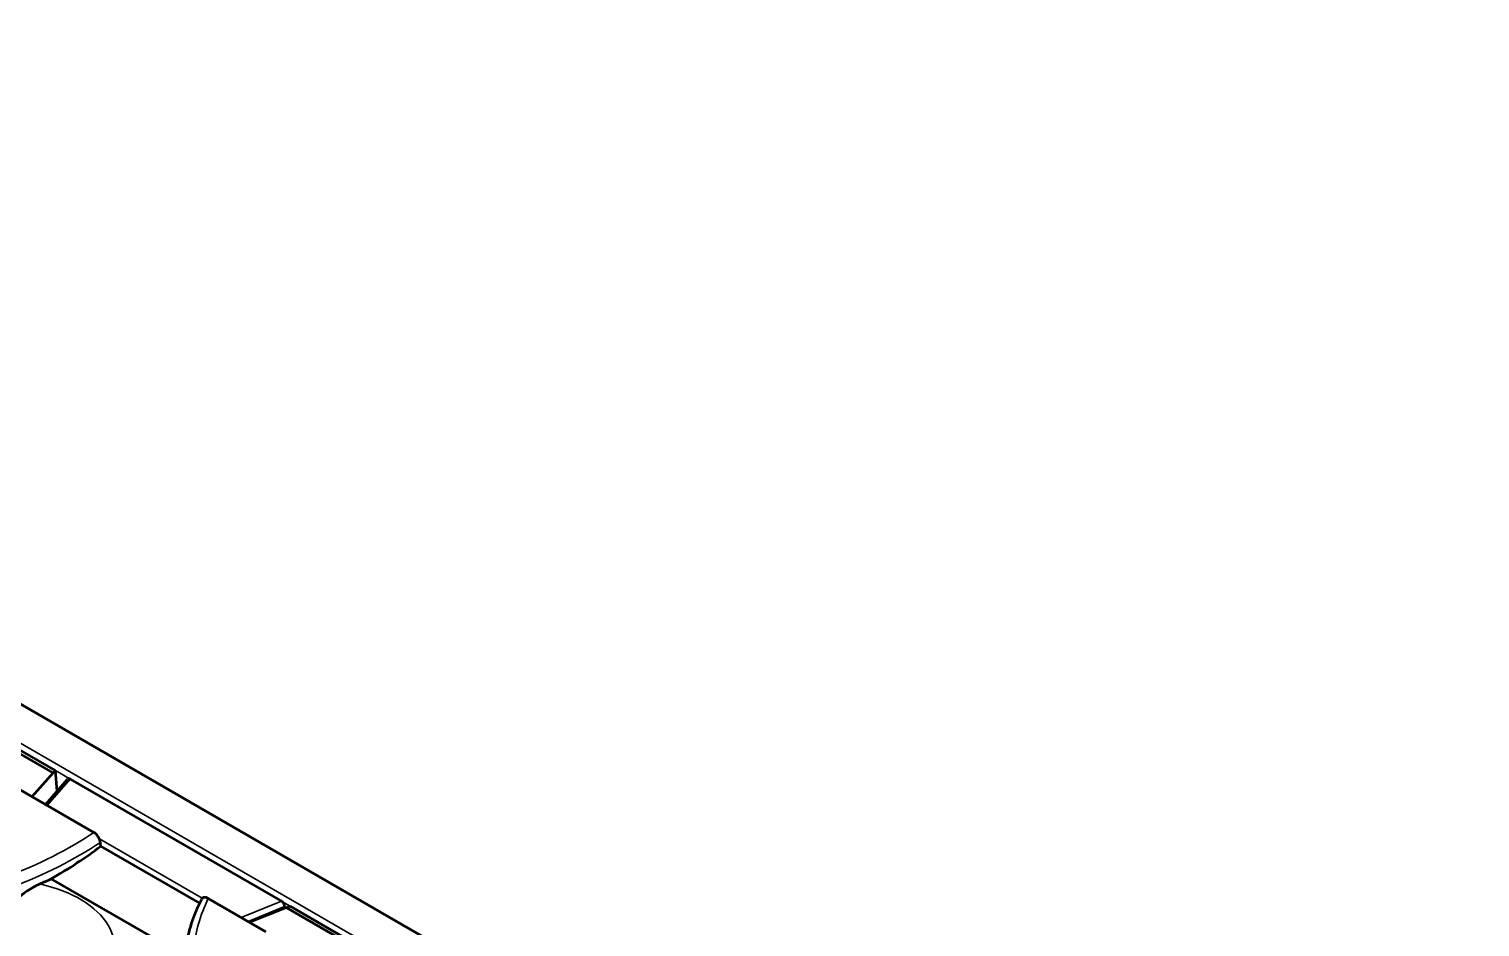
# Model space of a CAD drawing. Header units: millimetres. Extents: x 0 to 1485, y 0 to 1050.
# Drawn here: x 359.3 to 442.4, y 191.5 to 242.9 of the extents above; entities that cross this region are included whole.
import ezdxf

# ---------------------------------------------------------------- set-up
doc = ezdxf.new("R2010")
doc.units = ezdxf.units.MM
doc.header["$LTSCALE"] = 2.5
doc.layers.add('Sichtbar (ISO)', color=7, linetype='Continuous', lineweight=50)
doc.layers.add('Sichtbar schmal (ISO)', color=7, linetype='Continuous', lineweight=35)

msp = doc.modelspace()

# ---------------------------------------------------------------- linework, layer by layer
at = {"layer": 'Sichtbar (ISO)'}
for p, q in [((458.257, 146.87), (104.703, 350.994)), ((360.723, 200.323), (354.932, 203.667)), ((360.853, 200.452), (355.05, 203.802)), ((360.723, 200.323), (359.509, 198.961)), ((360.853, 200.452), (360.723, 200.323)), ((360.948, 199.272), (360.853, 200.452)), ((360.29, 198.511), (361.55, 199.969)), ((361.701, 199.973), (373.794, 192.991)), ((363.056, 196.913), (358.83, 199.353)), ((363.429, 196.311), (363.425, 196.347)), ((369.111, 192.866), (363.45, 196.134)), ((368.262, 189.847), (360.606, 194.267)), ((372.907, 191.226), (369.599, 193.136)), ((371.943, 191.782), (374.064, 192.621)), ((373.972, 192.67), (373.965, 192.582)), ((374.064, 192.621), (374.288, 192.696)), ((418.207, 167.134), (374.064, 192.621)), ((374.288, 192.696), (418.4, 167.228))]:
    msp.add_line(p, q, dxfattribs=at)
for centre, major_axis, ratio, start_param, end_param in [((361.705, 199.766), (-0.135, 0.22), 0.563539, 5.794531, 6.460093), ((344.794, 205.211), (24.504, 1.635), 0.616892, 5.371963, 5.535705), ((344.902, 205.153), (-24.538, 0), 0.57735, 2.231634, 2.265283), ((373.789, 192.789), (0.133, -0.215), 0.590223, 0.675008, 1.993686)]:
    msp.add_ellipse(centre, major_axis=major_axis, ratio=ratio, start_param=start_param, end_param=end_param, dxfattribs=at)
for points in [[(361.644, 199.996), (361.662, 199.992), (361.682, 199.984), (361.701, 199.973)], [(373.794, 192.991), (373.813, 192.98), (373.832, 192.966), (373.851, 192.948)]]:
    msp.add_open_spline(points, degree=3, dxfattribs=at)
for points, knots in [([(363.425, 196.347), (363.42, 196.389), (363.409, 196.437), (363.376, 196.534), (363.345, 196.6), (363.28, 196.705), (363.235, 196.763), (363.152, 196.847), (363.1, 196.888), (363.056, 196.913)], [0.0084432, 0.0084432, 0.0084432, 0.0084432, 0.0370523, 0.0370523, 0.0740566, 0.0740566, 0.111089, 0.111089, 0.1482178, 0.1482178, 0.1482178, 0.1482178]), ([(359.963, 193.968), (359.712, 193.856), (359.462, 193.712), (358.979, 193.385), (358.747, 193.204), (358.47, 192.961), (358.418, 192.914), (358.367, 192.867)], [-0.5374753, -0.5374753, -0.5374753, -0.5374753, -0.384724, -0.384724, -0.2385535, -0.2385535, -0.2038888, -0.2038888, -0.2038888, -0.2038888]), ([(368.271, 189.926), (368.294, 190.142), (368.325, 190.358), (368.405, 190.788), (368.452, 191.003), (368.564, 191.429), (368.628, 191.642), (368.773, 192.065), (368.853, 192.275), (369.029, 192.692), (369.124, 192.9), (369.228, 193.105)], [2.4180978, 2.4180978, 2.4180978, 2.4180978, 2.4622686, 2.4622686, 2.5064394, 2.5064394, 2.5506102, 2.5506102, 2.594781, 2.594781, 2.6389518, 2.6389518, 2.6389518, 2.6389518]), ([(369.599, 193.136), (369.547, 193.166), (369.486, 193.189), (369.392, 193.204), (369.343, 193.199), (369.276, 193.169), (369.245, 193.14), (369.228, 193.105)], [0.4767997, 0.4767997, 0.4767997, 0.4767997, 0.5211782, 0.5211782, 0.5631257, 0.5631257, 0.6013825, 0.6013825, 0.6013825, 0.6013825])]:
    msp.add_open_spline(points, degree=3, knots=knots, dxfattribs=at)
msp.add_rational_spline([(363.45, 196.134), (363.44, 196.223), (363.429, 196.311)], [1.00000143278, 1.0000007632, 1], degree=2, dxfattribs=at)
at = {"layer": 'Sichtbar schmal (ISO)'}
for p, q in [((456.312, 145.747), (102.759, 349.871)), ((360.853, 200.452), (361.644, 199.996)), ((360.388, 198.454), (361.701, 199.973)), ((369.258, 193.148), (363.367, 196.55)), ((373.794, 192.991), (371.48, 192.05)), ((373.851, 192.948), (374.288, 192.696)), ((371.88, 191.819), (373.972, 192.67))]:
    msp.add_line(p, q, dxfattribs=at)
for centre, major_axis, start_param, end_param in [((344.902, 205.969), (-23.992, 0), 2.150508, 2.429039), ((344.902, 205.596), (24.49, 0), 5.2921, 5.570126), ((357.494, 190.348), (6.739, 0), 5.747647, 7.47894), ((392.714, 189.424), (-23.992, 0), 6.011911, 6.227073)]:
    msp.add_ellipse(centre, major_axis=major_axis, ratio=0.57735, start_param=start_param, end_param=end_param, dxfattribs=at)

doc.saveas('drawing.dxf')
